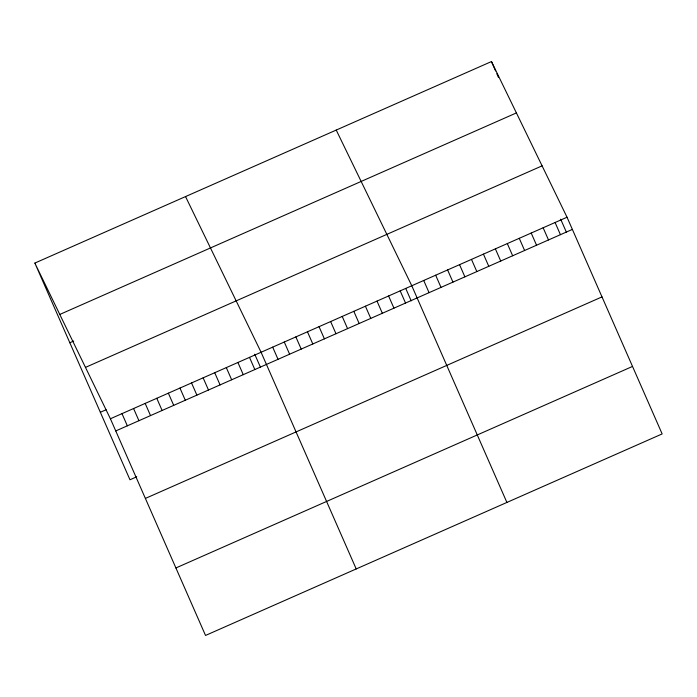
<?xml version="1.0" encoding="UTF-8"?>
<svg xmlns="http://www.w3.org/2000/svg" width="697" height="697" viewBox="0 0 697 697"><rect width="100%" height="100%" fill="white"/><g stroke="black" fill="none" stroke-linecap="round" stroke-linejoin="round"><path stroke-width="1.05" d="M34.85 263.083L491.472 61.554L567.027 217.229L662.15 433.917L205.528 635.446L110.405 418.758L34.85 263.083L129.973 479.771L136.734 476.792M59.785 314.452L516.407 112.923M69.822 342.75L73.69 341.042M85.47 367.389L542.1 165.851M100.342 412.284L106.144 409.723M110.405 418.758L567.027 217.229M115.754 430.938L572.376 229.409M145.377 498.425L601.999 296.896M175.897 567.959L632.528 366.43M336.224 130.069L411.779 285.753L506.902 502.441M185.533 196.571L261.087 352.255L356.211 568.944M491.472 61.554L495.584 70.92M496.822 73.734L498.468 77.48M560.676 219.189L566.434 232.31M555.091 222.5L560.432 234.68M543.146 227.771L548.495 239.951M531.201 233.042L536.551 245.222M519.256 238.313L524.606 250.493M507.32 243.584L512.661 255.764M495.375 248.855L500.725 261.035M483.43 254.126L488.78 266.306M471.486 259.397L476.835 271.577M459.55 264.668L464.89 276.848M447.605 269.939L452.954 282.119M435.66 275.21L441.009 287.391M423.724 280.482L429.064 292.662M405.828 288.645L411.178 300.834M400.183 290.867L405.532 303.047M388.595 295.981L393.944 308.161M377.007 301.095L382.348 313.275M365.411 306.21L370.76 318.39M353.823 311.324L359.164 323.513M342.227 316.447L347.576 328.627M330.639 321.561L335.989 333.741M319.043 326.675L324.393 338.855M307.455 331.789L312.805 343.969M295.868 336.904L301.209 349.084M284.271 342.027L289.621 354.207M272.684 347.141L278.033 359.321M254.736 354.215L260.495 367.336M249.5 357.369L254.849 369.549M237.912 362.484L243.253 374.664M226.316 367.598L231.665 379.778M214.728 372.721L220.069 384.901M203.132 377.835L208.481 390.015M191.544 382.949L196.894 395.129M179.957 388.063L185.297 400.244M168.36 393.178L173.71 405.358M156.773 398.292L162.113 410.472M145.176 403.415L150.526 415.595M133.589 408.529L138.938 420.709M121.992 413.643L127.342 425.823"/></g></svg>
